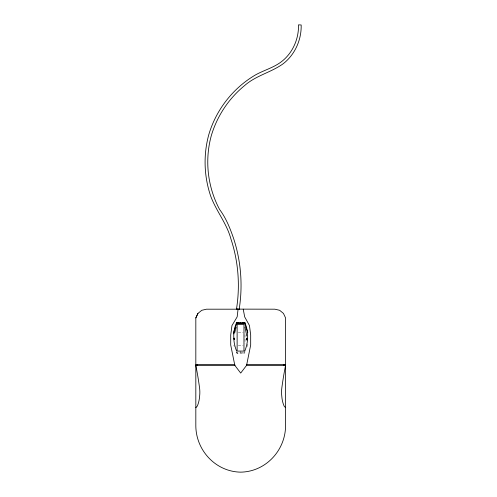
<?xml version="1.0" encoding="UTF-8"?>
<svg xmlns="http://www.w3.org/2000/svg" width="497" height="497" viewBox="0 0 497 497"><rect width="100%" height="100%" fill="white"/><g stroke="black" fill="none" stroke-linecap="round" stroke-linejoin="round"><path stroke-width="0.37" stroke-dasharray="2.48 1.86" d="M240.697 351.081L240.598 352.783L236.529 352.783L236.529 351.087M247.22 346.502L247.723 343.738M236.603 352.317L237.125 353.702L243.971 353.702L244.493 352.317M238.28 332.412L243.12 332.412M238.28 345.732L243.12 345.732M240.797 352.783L244.866 352.783L244.866 351.087M233.925 345.123L234.174 346.502M245.015 334.692L245.015 343.458M243.971 352.522L243.971 353.702M237.125 352.522L237.125 353.702"/><path stroke-width="0.75" d="M246.91 339.109L246.86 338.016L246.885 339.656M234.211 338.407L234.186 339.202L234.23 338.016L234.193 339.171L234.211 338.494M234.199 338.693L234.186 339.029M246.885 338.494L246.86 340.134L246.891 339.532M238.063 309.19L237.162 316.881L231.956 325.572L230.714 335.034L230.714 345.024L234.826 365.382L240.697 373.079L246.568 365.382L250.681 345.024L250.681 335.034L249.475 325.572L244.679 316.881L243.232 309.19M236.56 308.848L236.516 308.848C240.219 285.514 238.349 261.323 230.906 238.895C226.781 223.507 216.35 211.231 210.827 196.483C203.981 176.683 203.248 155.058 208.734 134.849C216.065 109.707 233.186 87.851 255.843 74.718C264.286 70.108 273.884 67.555 281.563 61.603C292.714 52.968 298.896 38.872 298.492 24.85L301.176 24.98C301.561 39.772 294.976 54.608 283.222 63.715C271.145 72.444 255.874 75.519 244.567 85.608C228.775 98.499 217.114 116.037 211.324 135.582C204.54 160.152 207.547 187.002 219.599 209.467C225.98 218.046 229.981 228.017 233.453 238.044C241.02 260.863 242.934 285.458 239.175 309.19L236.56 308.848L237.175 308.948M233.385 333.928L233.596 332.45M234.665 333.052L236.081 327.225M233.77 331.716L236.529 323.938L236.529 322.671L240.697 323.547L244.866 322.715C248.748 331.623 248.444 342.284 244.779 351.081L236.615 351.081C232.95 342.284 232.646 331.623 236.529 322.715L244.866 322.715M239.175 309.19L238.79 309.128L274.897 309.19L279.649 310.302L283.464 313.427L285.57 317.931L285.57 426.066C285.266 450.642 265.566 471.74 240.697 472.15C215.828 471.74 196.129 450.642 195.824 426.066L195.824 317.931L197.936 313.427L201.745 310.302L206.503 309.19L237.293 309.19M195.824 317.931L197.936 313.427M195.824 407.695L197.259 406.161A22.067 15.221 -90 0 0 199.577 396.544A23.297 16.066 -90 0 0 199.57 387.964A254.706 175.677 -90 0 0 195.824 365.382L235.025 365.382M236.529 322.715L240.697 323.547L244.866 322.671L244.866 323.938L247.798 332.45M236.529 323.547L244.866 323.547M195.824 364.376L234.82 364.376M285.57 364.376L246.574 364.376L246.375 365.382L285.57 365.382A254.706 175.677 90 0 0 281.824 387.964A23.297 16.066 90 0 0 281.824 396.538A22.067 15.221 -90 0 0 284.141 406.155L285.57 407.695M245.015 327.225L246.792 336.053M283.942 364.376L283.942 365.382M243.971 350.466L243.971 324.442L237.125 324.442L237.125 350.466M240.697 322.715L240.697 323.547M197.452 364.376L197.452 365.382"/></g></svg>
